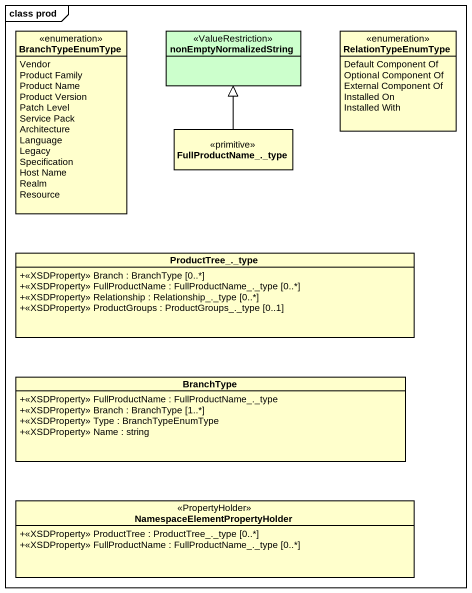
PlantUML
@startuml
mainframe class prod
hide circle
hide empty members
skinparam classAttributeIconSize 0
enum BranchTypeEnumType {
  Vendor
  Product Family
  Product Name
  Product Version
  Patch Level
  Service Pack
  Architecture
  Language
  Legacy
  Specification
  Host Name
  Realm
  Resource
}
class nonEmptyNormalizedString <<ValueRestriction>> #CCFFCC
enum RelationTypeEnumType {
  Default Component Of
  Optional Component Of
  External Component Of
  Installed On
  Installed With
}
class "FullProductName_._type" as FullProductName_type <<primitive>>
class "ProductTree_._type" as ProductTree_type {
  +<<XSDProperty>> Branch : BranchType [0..*]
  +<<XSDProperty>> FullProductName : FullProductName_._type [0..*]
  +<<XSDProperty>> Relationship : Relationship_._type [0..*]
  +<<XSDProperty>> ProductGroups : ProductGroups_._type [0..1]
}
class BranchType {
  +<<XSDProperty>> FullProductName : FullProductName_._type
  +<<XSDProperty>> Branch : BranchType [1..*]
  +<<XSDProperty>> Type : BranchTypeEnumType
  +<<XSDProperty>> Name : string
}
class "NamespaceElementPropertyHolder" as NamespaceElementPropertyHold <<PropertyHolder>> {
  +<<XSDProperty>> ProductTree : ProductTree_._type [0..*]
  +<<XSDProperty>> FullProductName : FullProductName_._type [0..*]
}
FullProductName_type -up-|> nonEmptyNormalizedString
@enduml
